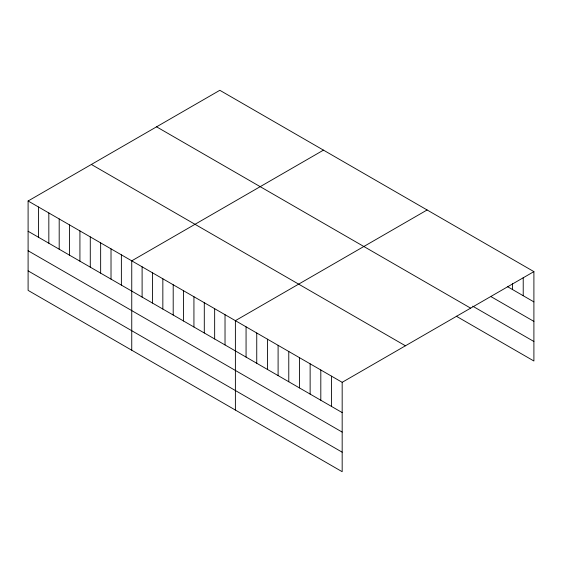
<?xml version="1.0" encoding="UTF-8"?>
<svg xmlns="http://www.w3.org/2000/svg" width="562" height="562" viewBox="0 0 562 562"><rect width="100%" height="100%" fill="white"/><g stroke="black" fill="none" stroke-linecap="round" stroke-linejoin="round"><path stroke-width="0.84" d="M28.1 200.992L342.174 382.315L342.174 471.701L28.1 290.378L28.1 200.992L219.826 90.299L533.9 271.622L533.9 361.008L456.302 316.209M323.473 150.131L131.747 260.831L131.747 350.217M427.113 209.97L235.387 320.663L235.387 410.049M342.174 382.315L533.9 271.622M507.563 286.683L533.9 301.892M491.188 296.736L533.9 321.401M472.677 306.157L533.9 341.499M156.559 126.822L470.633 308.152M91.367 164.462L405.441 345.792M28.1 231.256L342.174 412.585M28.1 250.764L342.174 432.094M28.1 270.87L342.174 452.192M523.222 277.565L523.222 295.724M512.544 283.508L512.544 289.563M331.496 376.154L331.496 406.417M320.811 369.986L320.811 400.256M310.133 363.825L310.133 394.088M299.455 357.657L299.455 387.921M288.777 351.489L288.777 381.76M278.099 345.328L278.099 375.592M267.421 339.16L267.421 369.431M256.743 332.999L256.743 363.263M246.065 326.831L246.065 357.095M225.025 314.685L225.025 344.949M214.656 308.7L214.656 338.963M204.294 302.714L204.294 332.985M193.932 296.729L193.932 327M183.563 290.751L183.563 321.014M173.201 284.765L173.201 315.029M162.84 278.78L162.84 309.044M152.471 272.795L152.471 303.066M142.109 266.81L142.109 297.08M121.378 254.846L121.378 285.11M111.016 248.861L111.016 279.124M100.647 242.875L100.647 273.146M90.285 236.89L90.285 267.161M79.923 230.912L79.923 261.175M69.555 224.926L69.555 255.19M59.193 218.941L59.193 249.212M48.831 212.956L48.831 243.227M38.462 206.978L38.462 237.241"/></g></svg>
